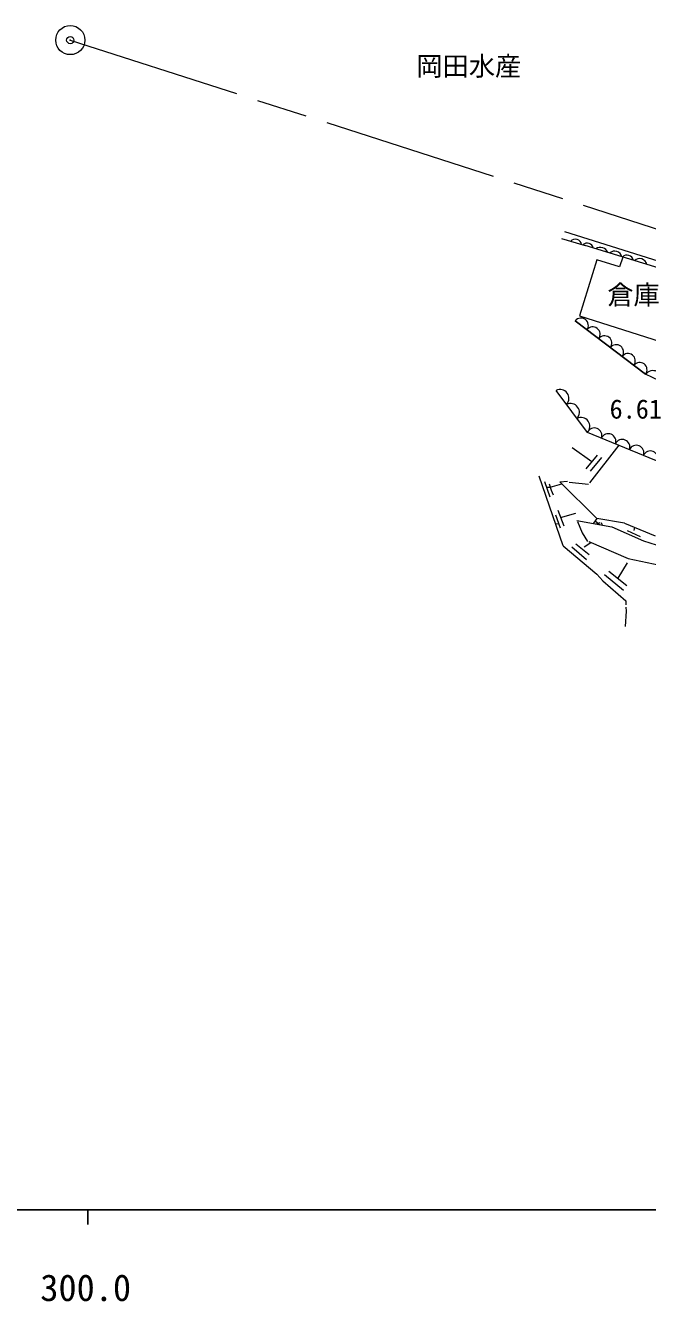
# Model space of a CAD drawing. Units: millimetres, scale not verified. Extents: x 40000 to 680000, y 20000 to 380000.
# Drawn here: x 363711 to 406420, y 198715 to 286312 of the extents above; entities that cross this region are included whole.
import ezdxf
from ezdxf.enums import TextEntityAlignment as Align

# ---------------------------------------------------------------- set-up
doc = ezdxf.new("R2010")
doc.units = ezdxf.units.MM
doc.header["$LTSCALE"] = 1000
doc.header["$PDMODE"] = 32
doc.header["$PDSIZE"] = 500
doc.linetypes.add('CHAIN', pattern=[18.5, 12, -1.5, 3.5, -1.5])
for name, color, linetype, lineweight in [('M-BGD', 7, 'Continuous', 13), ('M-BMK', 2, 'CHAIN', 13), ('M-TTL-BAND', 7, 'Continuous', 25)]:
    doc.layers.add(name, color=color, linetype=linetype, lineweight=lineweight)
doc.styles.add('ＭＳ ゴシック', font='')
doc.styles.get('ＭＳ ゴシック').set_extended_font_data('MS Gothic')

msp = doc.modelspace()

# ---------------------------------------------------------------- linework, layer by layer
at = {"layer": 'M-BGD'}
for p, q in [((400511, 271680), (402135, 271202)), ((400727, 272170), (411295, 268857)), ((407510, 269552), (402135, 271202)), ((402948, 270223), (401761, 266392)), ((404488, 269739), (402948, 270223)), ((404732, 270405), (404488, 269739)), ((401761, 266392), (407786, 264469)), ((401456, 266035), (406293, 262372)), ((401250, 257348), (402604, 256390)), ((402962, 256824), (402189, 255886)), ((402458, 254910), (404486, 257502)), ((403260, 256647), (402480, 255719)), ((400628, 250591), (398972, 255363)), ((399342, 255008), (399725, 253964)), ((400406, 254982), (400937, 255021)), ((400406, 254982), (402937, 252479)), ((401041, 254971), (402363, 254835)), ((399486, 254616), (399741, 254621)), ((399678, 254840), (399803, 254406)), ((399744, 254612), (400546, 254843)), ((399803, 254406), (399946, 254082)), ((400109, 252711), (400421, 251825)), ((400265, 253044), (400673, 251967)), ((400455, 252543), (401505, 252835)), ((401574, 252333), (403972, 251899)), ((402830, 252303), (402694, 252130)), ((402937, 252479), (402830, 252303)), ((402830, 252303), (403119, 252053)), ((404850, 252154), (402937, 252479)), ((400093, 252133), (400323, 252104)), ((401622, 252270), (401939, 251491)), ((401939, 251491), (402302, 250891)), ((402885, 252095), (403179, 252199)), ((403238, 252192), (403299, 252021)), ((403972, 251899), (406146, 250941)), ((404850, 252154), (406950, 251281)), ((405015, 251642), (405928, 251226)), ((405522, 251875), (405492, 251638)), ((400628, 250591), (402953, 248645)), ((401504, 250736), (402406, 249989)), ((402067, 250525), (402529, 250820)), ((402387, 250880), (405093, 249733)), ((406146, 250941), (407456, 250524)), ((401231, 250524), (402237, 249644)), ((405093, 249733), (407257, 249257)), ((403772, 248853), (405001, 247878)), ((405023, 249413), (404390, 248364)), ((402953, 248645), (403358, 248189)), ((403358, 248189), (404939, 246810)), ((403469, 248617), (404769, 247537)), ((404924, 246379), (404956, 246109)), ((404939, 246810), (404943, 246536)), ((404956, 246109), (404880, 245049))]:
    msp.add_line(p, q, dxfattribs=at)
for points in [[(415008, 267297), (415262, 261216), (413796, 260457), (409644, 260777), (406293, 262372), (401456, 266035)], [(415558, 260070), (415457, 257369), (413833, 253644), (402298, 258379), (400150, 261263)]]:
    msp.add_lwpolyline(points, dxfattribs=at)
msp.add_circle((366785, 285312), 1000, dxfattribs=at)
for centre, radius, start, end in [((401466, 271214), 428, 8.07525, 139.09401), ((402276, 270943), 431, 11.56298, 130.82453), ((403193, 270552), 530, 18.89591, 126.97292), ((404174, 270333), 491, 11.14918, 134.71966), ((405015, 270106), 443, 10.16227, 135.70657), ((405887, 269821), 492, 9.44195, 136.42689), ((401856, 265725), 506, 323.50157, 142.23529), ((402662, 265115), 506, 323.50157, 142.23529), ((403468, 264504), 506, 323.50157, 142.23529), ((404274, 263894), 506, 323.50157, 142.23529), ((405080, 263284), 506, 323.50157, 142.23529), ((405886, 262673), 506, 323.50157, 142.23529), ((406794, 261987), 633, 346.63732, 142.43082), ((400420, 260717), 609, 316.99813, 116.33544), ((401136, 259756), 609, 316.99813, 116.33544), ((401852, 258794), 609, 316.99813, 116.33544), ((402771, 258163), 520, 339.88144, 155.49092), ((403732, 257768), 520, 339.88144, 155.49092), ((404693, 257374), 520, 339.88144, 155.49092), ((405654, 256979), 520, 339.88144, 155.49092), ((406616, 256585), 520, 339.88144, 155.49092)]:
    msp.add_arc(centre, radius, start, end, dxfattribs=at)
msp.add_point((366785, 285312), dxfattribs=at)
at = {"layer": 'M-BMK'}
msp.add_line((366785, 285312), (444848, 260183), dxfattribs=at)
at = {"layer": 'M-TTL-BAND'}
for p, q in [((40000, 205000), (579000, 205000)), ((368000, 205000), (368000, 204000))]:
    msp.add_line(p, q, dxfattribs=at)

# ---------------------------------------------------------------- texts
at = {"layer": 'M-BGD', "style": 'ＭＳ ゴシック'}
for s, p in [('岡田水産', (394152, 284185)), ('倉庫', (405463, 268482)), ('6.61', (405615, 260644))]:
    msp.add_text(s, height=1320, dxfattribs=at).set_placement(p, align=Align.TOP_CENTER)
at = {"layer": 'M-TTL-BAND', "style": 'ＭＳ ゴシック'}
msp.add_text('300.0', height=1833, dxfattribs=at).set_placement((367844, 198195), align=Align.BOTTOM_CENTER)

doc.saveas('drawing.dxf')
